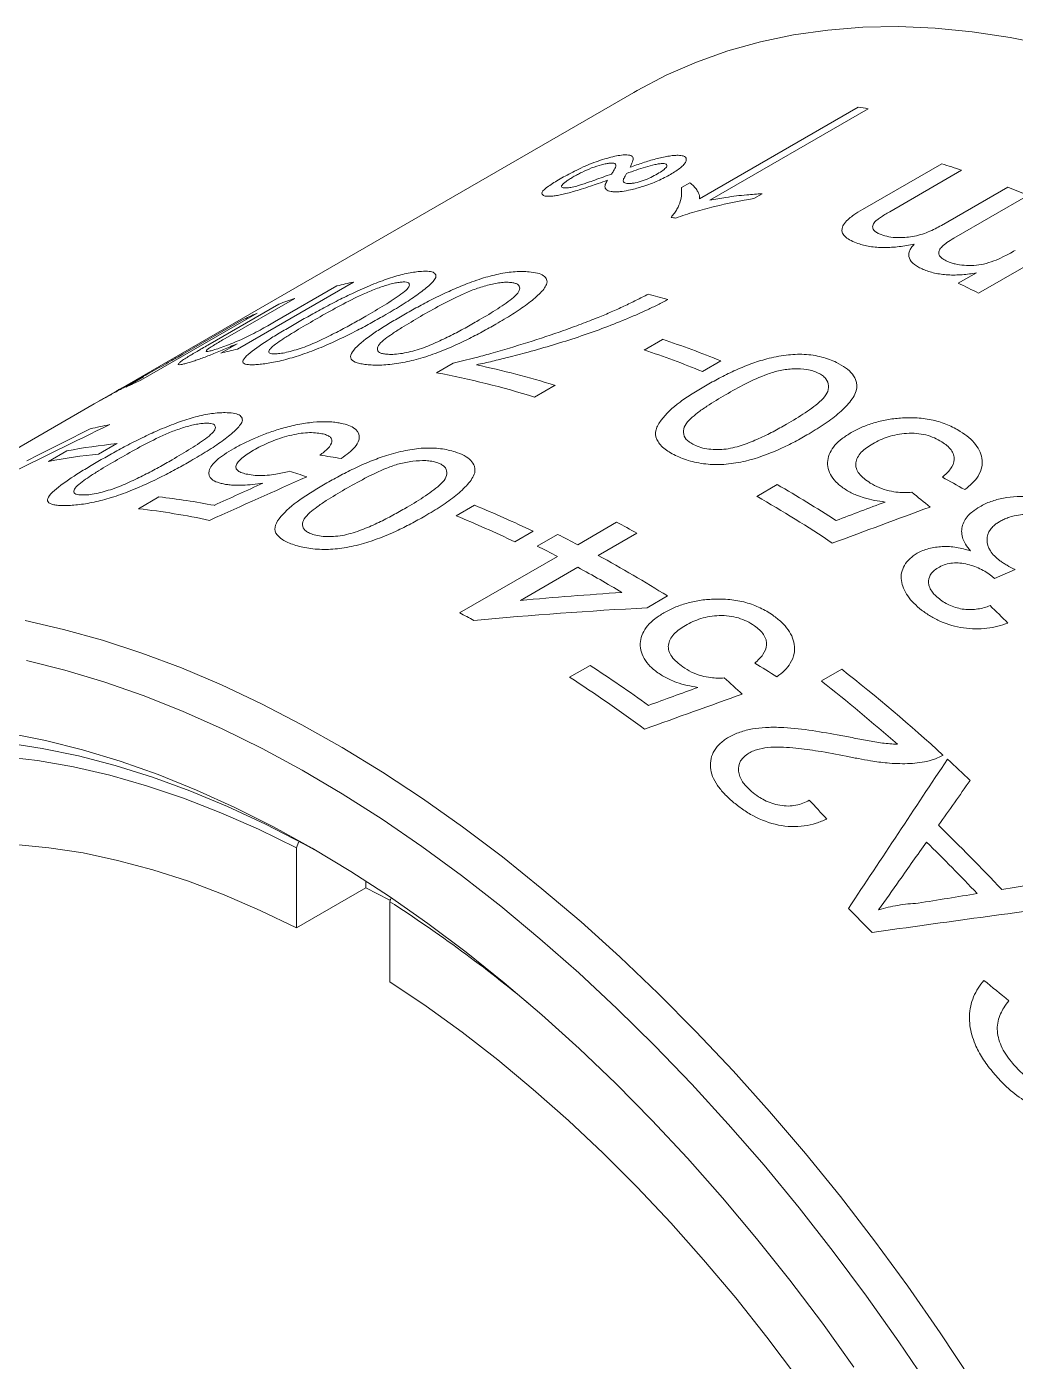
# Model space of a CAD drawing. Header units: millimetres. Extents: x 2 to 278, y 1 to 215.
# Drawn here: x 245.85 to 254.78, y 194.08 to 206.14 of the extents above; entities that cross this region are included whole.
import ezdxf

# ---------------------------------------------------------------- set-up
doc = ezdxf.new("R2010")
doc.units = ezdxf.units.MM

msp = doc.modelspace()

# ---------------------------------------------------------------- linework, layer by layer
at = {"color": 7, "linetype": 'Continuous', "lineweight": 0}
for p, q in [((251.333, 205.549), (246.673, 202.859)), ((251.929, 204.589), (253.361, 205.416)), ((253.453, 205.402), (252.021, 204.575)), ((253.4, 204.491), (254.117, 204.905)), ((254.297, 204.846), (253.648, 204.471)), ((251.766, 204.69), (251.841, 204.733)), ((252.494, 204.634), (252.42, 204.591)), ((254.115, 204.347), (254.714, 204.693)), ((254.896, 204.619), (254.226, 204.232)), ((255.501, 204.341), (254.451, 203.735)), ((254.267, 203.824), (254.431, 203.919)), ((248.802, 203.835), (247.752, 203.228)), ((248.088, 203.475), (248.651, 203.8)), ((247.484, 203.265), (248.126, 203.636)), ((248.269, 203.688), (247.642, 203.326)), ((247.929, 203.555), (246.879, 202.949)), ((247.257, 203.183), (247.792, 203.492)), ((247.601, 203.194), (247.748, 203.278)), ((251.429, 203.221), (251.595, 203.317)), ((249.552, 203.016), (249.701, 203.102)), ((252.12, 203.122), (251.955, 203.027)), ((246.742, 202.885), (246.905, 202.98)), ((246.673, 202.859), (246.457, 202.734)), ((250.622, 202.902), (250.438, 202.795)), ((246.457, 202.734), (242.257, 200.31)), ((246.044, 202.214), (246.21, 202.309)), ((246.663, 202.375), (246.497, 202.279)), ((252.447, 201.898), (252.631, 202.005)), ((246.858, 201.787), (247.042, 201.893)), ((249.728, 201.723), (249.893, 201.819)), ((250.424, 201.584), (250.258, 201.488)), ((250.829, 201.461), (251.179, 201.664)), ((250.46, 201.449), (250.645, 201.555)), ((251.363, 201.566), (251.013, 201.364)), ((249.76, 200.845), (250.644, 201.355)), ((250.828, 201.257), (250.311, 200.958)), ((254.78, 201.237), (254.595, 201.156)), ((254.595, 201.156), (254.571, 201.178)), ((251.639, 200.998), (251.455, 200.891)), ((250.754, 200.264), (250.939, 200.37)), ((253.03, 200.23), (253.215, 200.336)), ((248.305, 198.774), (248.284, 198.722)), ((248.284, 198.722), (248.284, 197.998)), ((248.913, 198.361), (248.284, 197.998)), ((248.913, 198.42), (248.913, 198.361)), ((249.129, 198.234), (249.139, 198.262)), ((249.129, 197.511), (249.129, 198.234))]:
    msp.add_line(p, q, dxfattribs=at)
at = {"color": 8, "linetype": 'Continuous', "lineweight": 0}
msp.add_line((246.506, 202.762), (246.457, 202.734), dxfattribs=at)
at = {"color": 7, "linetype": 'Continuous', "lineweight": 0, "flags": 128}
for points in [[(255.081, 205.977), (254.735, 206.047), (254.393, 206.098), (254.057, 206.131), (253.727, 206.144), (253.404, 206.138), (253.087, 206.113), (252.778, 206.069), (252.478, 206.006), (252.185, 205.924), (251.902, 205.823), (251.628, 205.705), (251.364, 205.567), (251.333, 205.549)], [(245.832, 200.776), (246.18, 200.696), (246.533, 200.598), (246.888, 200.482), (247.247, 200.347), (247.608, 200.194), (247.97, 200.023), (248.334, 199.834), (248.698, 199.628), (249.062, 199.405), (249.425, 199.166), (249.787, 198.91), (250.146, 198.639), (250.504, 198.352), (250.858, 198.051), (251.208, 197.735), (251.555, 197.405), (251.896, 197.062), (252.232, 196.706), (252.562, 196.338), (252.885, 195.959), (253.202, 195.569), (253.511, 195.168), (253.812, 194.758), (254.104, 194.338), (254.387, 193.911)], [(254.015, 193.834), (253.731, 194.256), (253.438, 194.67), (253.137, 195.074), (252.828, 195.468), (252.511, 195.852), (252.188, 196.225), (251.858, 196.586), (251.522, 196.935), (251.181, 197.27), (250.836, 197.592), (250.486, 197.9), (250.133, 198.193), (249.777, 198.471), (249.419, 198.733), (249.059, 198.979), (248.698, 199.209), (248.337, 199.422), (247.976, 199.618), (247.615, 199.796), (247.256, 199.956), (246.899, 200.098), (246.545, 200.222), (246.193, 200.327), (245.846, 200.414)], [(248.519, 198.663), (248.349, 198.758), (248.005, 198.935), (247.662, 199.094), (247.321, 199.236), (246.983, 199.36), (246.647, 199.465), (246.315, 199.552), (245.987, 199.62), (245.664, 199.669)], [(245.684, 199.757), (246.016, 199.692), (246.352, 199.608), (246.692, 199.505), (247.036, 199.384), (247.381, 199.244), (247.729, 199.086), (248.078, 198.91), (248.427, 198.717), (248.777, 198.507), (249.126, 198.28), (249.473, 198.036), (249.819, 197.777), (250.162, 197.502), (250.502, 197.212), (250.839, 196.908), (251.171, 196.59), (251.498, 196.259), (251.819, 195.915), (252.135, 195.559), (252.443, 195.191), (252.745, 194.813), (253.039, 194.424), (253.324, 194.026)], [(248.284, 198.722), (247.943, 198.889), (247.603, 199.039), (247.265, 199.17), (246.93, 199.283), (246.598, 199.377), (246.27, 199.453), (245.946, 199.51), (245.628, 199.547)], [(248.284, 197.998), (247.957, 198.156), (247.631, 198.297), (247.308, 198.419), (246.987, 198.523), (246.669, 198.608), (246.356, 198.675), (246.048, 198.722), (245.745, 198.75)], [(248.913, 198.361), (249.019, 198.306), (249.124, 198.25), (249.125, 198.249)], [(252.813, 193.931), (252.538, 194.297), (252.255, 194.653), (251.965, 194.998), (251.668, 195.331), (251.365, 195.653), (251.057, 195.961), (250.744, 196.256), (250.426, 196.538), (250.105, 196.804), (249.782, 197.055), (249.456, 197.291), (249.129, 197.511)]]:
    msp.add_lwpolyline(points, dxfattribs=at)
at = {"color": 7, "linetype": 'Continuous', "lineweight": 0}
for centre, radius, start, end in [((252.428, 198.855), 6.627, 81.1053, 81.9098), ((251.582, 196.842), 8.452, 71.2595, 72.5434), ((251.225, 195.874), 9.484, 67.2295, 68.4184), ((250.71, 197.859), 6.631, 81.2965, 81.6644), ((249.758, 199.305), 4.63, 101.9109, 103.8288), ((249.719, 194.249), 10.601, 63.4915, 64.5954), ((249.685, 199.557), 4.367, 108.9243, 110.9183), ((249.525, 196.177), 7.794, 74.2416, 75.5968), ((249.649, 199.647), 4.269, 113.76, 115.7843), ((248.737, 194.792), 8.992, 67.8983, 71.4712), ((248.708, 198.698), 4.63, 101.9109, 103.8288), ((248.571, 194.696), 8.992, 67.8983, 71.4712), ((248.316, 195.543), 7.711, 72.5973, 78.0571), ((248.599, 199.041), 4.269, 113.76, 115.7843), ((248.167, 195.567), 7.576, 72.5606, 79.4668), ((247.517, 197.992), 4.647, 101.4017, 103.6346), ((247.138, 197.507), 4.891, 95.5716, 100.9339), ((246.972, 197.412), 4.891, 95.5716, 100.9339), ((246.375, 191.177), 12.505, 57.1314, 59.9819), ((246.284, 195.276), 6.661, 79.1217, 83.4601), ((246.113, 190.941), 12.657, 56.3397, 59.969), ((246.086, 195.075), 6.756, 77.921, 83.4367), ((245.958, 192.494), 9.969, 64.4461, 67.7814), ((246.124, 192.59), 9.969, 64.4461, 67.7814), ((245.971, 191.658), 11.28, 61.4459, 62.5051), ((245.786, 191.773), 10.922, 62.505, 63.5872), ((245.602, 191.667), 10.922, 62.505, 63.5872), ((245.233, 190.755), 12.081, 57.9781, 61.4183), ((245.16, 190.845), 11.855, 59.2171, 61.4361), ((244.578, 190.887), 11.226, 61.7627, 62.5065), ((243.247, 188.7), 13.787, 53.5813, 57.0094), ((243.517, 188.933), 13.634, 54.3298, 57.0208), ((243.211, 187.621), 16.178, 47.5583, 51.8055), ((243.174, 187.694), 15.946, 48.615, 51.8233), ((242.407, 186.726), 17.381, 46.4828, 47.4094), ((241.243, 185.728), 18.417, 43.237, 45.7768), ((241.076, 185.632), 18.418, 43.4901, 45.5238), ((242.255, 187.535), 12.717, 50.1889, 57.2819), ((240.245, 185.153), 18.42, 44.0332, 44.9807)]:
    msp.add_arc(centre, radius, start, end, dxfattribs=at)
for points, knots in [([(250.668, 204.768), (250.689, 204.779), (250.73, 204.803), (250.799, 204.839), (250.874, 204.875), (250.98, 204.92), (251.086, 204.954), (251.181, 204.977), (251.218, 204.982), (251.237, 204.984)], [0, 0, 0, 0, 0.125363, 0.250676, 0.379869, 0.500793, 0.749651, 0.87483, 1, 1, 1, 1]), ([(251.237, 204.984), (251.249, 204.984), (251.273, 204.986), (251.299, 204.982), (251.318, 204.975), (251.323, 204.967), (251.326, 204.963)], [0, 0, 0, 0, 0.250072, 0.499962, 0.749885, 1, 1, 1, 1]), ([(251.3, 204.873), (251.339, 204.887), (251.416, 204.914), (251.533, 204.95), (251.627, 204.971), (251.693, 204.98), (251.721, 204.981), (251.735, 204.981)], [0, 0, 0, 0, 0.250225, 0.500277, 0.749874, 0.874903, 1, 1, 1, 1]), ([(251.326, 204.963), (251.327, 204.957), (251.329, 204.944), (251.323, 204.923), (251.312, 204.899), (251.304, 204.882), (251.3, 204.873)], [0, 0, 0, 0, 0.234139, 0.499888, 0.714241, 1, 1, 1, 1]), ([(251.735, 204.981), (251.744, 204.981), (251.761, 204.98), (251.784, 204.975), (251.811, 204.961), (251.811, 204.932), (251.788, 204.897), (251.757, 204.869), (251.717, 204.839), (251.683, 204.819), (251.667, 204.809)], [0, 0, 0, 0, 0.071569, 0.143135, 0.250332, 0.499274, 0.62439, 0.749524, 0.874747, 1, 1, 1, 1]), ([(251.118, 204.91), (251.107, 204.909), (251.085, 204.906), (251.031, 204.894), (250.953, 204.868), (250.876, 204.834), (250.824, 204.806), (250.799, 204.793), (250.787, 204.786)], [0, 0, 0, 0, 0.125433, 0.250631, 0.499675, 0.749068, 0.874477, 1, 1, 1, 1]), ([(251.17, 204.9), (251.168, 204.902), (251.165, 204.906), (251.154, 204.91), (251.139, 204.911), (251.125, 204.911), (251.118, 204.91)], [0, 0, 0, 0, 0.250106, 0.500014, 0.749902, 1, 1, 1, 1]), ([(251.132, 204.812), (251.139, 204.821), (251.151, 204.838), (251.165, 204.862), (251.173, 204.883), (251.171, 204.894), (251.17, 204.9)], [0, 0, 0, 0, 0.278655, 0.500189, 0.765517, 1, 1, 1, 1]), ([(251.597, 204.907), (251.586, 204.906), (251.565, 204.905), (251.512, 204.895), (251.441, 204.876), (251.355, 204.848), (251.298, 204.827), (251.269, 204.817)], [0, 0, 0, 0, 0.1248393, 0.2498284, 0.499489, 0.7496925, 1, 1, 1, 1]), ([(251.548, 204.813), (251.566, 204.824), (251.601, 204.845), (251.633, 204.876), (251.636, 204.896), (251.62, 204.905), (251.604, 204.906), (251.597, 204.907)], [0, 0, 0, 0, 0.250562, 0.500262, 0.749544, 0.874655, 1, 1, 1, 1]), ([(250.593, 204.612), (250.584, 204.611), (250.568, 204.61), (250.54, 204.611), (250.517, 204.616), (250.503, 204.629), (250.501, 204.652), (250.545, 204.69), (250.611, 204.734), (250.649, 204.756), (250.668, 204.768)], [0, 0, 0, 0, 0.0671926, 0.1253057, 0.2504929, 0.375745, 0.5009031, 0.7493557, 0.874635, 1, 1, 1, 1]), ([(250.787, 204.786), (250.776, 204.779), (250.752, 204.765), (250.712, 204.739), (250.678, 204.709), (250.681, 204.691), (250.705, 204.686), (250.725, 204.687), (250.734, 204.687)], [0, 0, 0, 0, 0.125553, 0.250995, 0.500301, 0.749272, 0.874545, 1, 1, 1, 1]), ([(251.095, 204.755), (251.067, 204.745), (251.016, 204.727), (250.938, 204.701), (250.863, 204.676), (250.813, 204.66), (250.79, 204.654)], [0, 0, 0, 0, 0.27094, 0.500127, 0.771743, 1, 1, 1, 1]), ([(250.832, 204.707), (250.846, 204.711), (250.874, 204.72), (250.924, 204.737), (251.01, 204.767), (251.082, 204.794), (251.132, 204.812)], [0, 0, 0, 0, 0.142789, 0.285661, 0.499955, 1, 1, 1, 1]), ([(251.164, 204.651), (251.152, 204.652), (251.127, 204.653), (251.093, 204.663), (251.072, 204.683), (251.073, 204.716), (251.088, 204.742), (251.095, 204.755)], [0, 0, 0, 0, 0.125101, 0.250159, 0.49972, 0.749746, 1, 1, 1, 1]), ([(251.667, 204.809), (251.649, 204.799), (251.613, 204.779), (251.552, 204.75), (251.486, 204.723), (251.403, 204.695), (251.313, 204.669), (251.239, 204.656), (251.193, 204.651), (251.174, 204.651), (251.164, 204.651)], [0, 0, 0, 0, 0.125177, 0.250316, 0.373584, 0.500458, 0.700049, 0.84981, 0.924908, 1, 1, 1, 1]), ([(251.269, 204.817), (251.264, 204.809), (251.252, 204.789), (251.24, 204.765), (251.238, 204.746), (251.245, 204.736), (251.259, 204.728), (251.276, 204.726), (251.285, 204.726)], [0, 0, 0, 0, 0.200172, 0.50029, 0.625344, 0.75033, 0.875262, 1, 1, 1, 1]), ([(251.285, 204.726), (251.294, 204.726), (251.311, 204.726), (251.356, 204.734), (251.42, 204.752), (251.491, 204.781), (251.529, 204.803), (251.548, 204.813)], [0, 0, 0, 0, 0.1254099, 0.2505747, 0.4996165, 0.7494318, 1, 1, 1, 1]), ([(251.841, 204.733), (251.853, 204.723), (251.877, 204.703), (251.902, 204.671), (251.919, 204.642), (251.928, 204.615), (251.928, 204.598), (251.929, 204.589)], [0, 0, 0, 0, 0.25002, 0.500017, 0.700007, 0.850014, 1, 1, 1, 1]), ([(250.79, 204.654), (250.772, 204.648), (250.734, 204.638), (250.682, 204.625), (250.633, 204.616), (250.606, 204.613), (250.593, 204.612)], [0, 0, 0, 0, 0.250106, 0.500028, 0.749937, 1, 1, 1, 1]), ([(250.734, 204.687), (250.748, 204.689), (250.776, 204.692), (250.813, 204.702), (250.832, 204.707)], [0, 0, 0, 0, 0.499925, 1, 1, 1, 1]), ([(251.671, 204.42), (251.682, 204.433), (251.702, 204.458), (251.733, 204.507), (251.768, 204.589), (251.767, 204.649), (251.766, 204.69)], [0, 0, 0, 0, 0.125049, 0.250083, 0.500058, 1, 1, 1, 1]), ([(252.021, 204.575), (252.069, 204.584), (252.15, 204.598), (252.262, 204.615), (252.371, 204.625), (252.448, 204.631), (252.494, 204.634)], [0, 0, 0, 0, 0.302421, 0.499987, 0.701474, 1, 1, 1, 1]), ([(252.42, 204.591), (252.301, 204.569), (252.122, 204.535), (251.915, 204.479), (251.798, 204.444), (251.742, 204.424), (251.713, 204.414)], [0, 0, 0, 0, 0.499964, 0.749942, 0.874968, 1, 1, 1, 1]), ([(253.36, 204.184), (253.339, 204.192), (253.296, 204.209), (253.231, 204.25), (253.197, 204.319), (253.257, 204.393), (253.33, 204.449), (253.373, 204.475), (253.4, 204.491)], [0, 0, 0, 0, 0.1256, 0.251073, 0.499595, 0.748789, 0.84928, 1, 1, 1, 1]), ([(253.648, 204.471), (253.618, 204.454), (253.577, 204.43), (253.527, 204.393), (253.496, 204.362), (253.49, 204.327), (253.505, 204.3), (253.534, 204.278), (253.558, 204.269), (253.57, 204.264)], [0, 0, 0, 0, 0.250525, 0.350732, 0.500362, 0.642857, 0.785474, 0.892719, 1, 1, 1, 1]), ([(253.57, 204.264), (253.592, 204.257), (253.636, 204.243), (253.732, 204.234), (253.861, 204.242), (253.975, 204.278), (254.058, 204.316), (254.096, 204.337), (254.115, 204.347)], [0, 0, 0, 0, 0.143147, 0.286127, 0.499792, 0.749083, 0.874511, 1, 1, 1, 1]), ([(253.869, 204.178), (253.846, 204.173), (253.801, 204.165), (253.71, 204.152), (253.595, 204.144), (253.486, 204.152), (253.41, 204.168), (253.377, 204.178), (253.36, 204.184)], [0, 0, 0, 0, 0.125211, 0.250371, 0.50018, 0.74971, 0.874809, 1, 1, 1, 1]), ([(253.951, 203.95), (253.936, 203.956), (253.906, 203.97), (253.857, 204.002), (253.816, 204.049), (253.818, 204.103), (253.841, 204.146), (253.859, 204.167), (253.869, 204.178)], [0, 0, 0, 0, 0.125354, 0.250617, 0.500045, 0.749439, 0.874663, 1, 1, 1, 1]), ([(254.226, 204.232), (254.205, 204.219), (254.166, 204.195), (254.122, 204.159), (254.094, 204.126), (254.087, 204.094), (254.1, 204.067), (254.128, 204.042), (254.155, 204.029), (254.169, 204.022)], [0, 0, 0, 0, 0.196104, 0.361406, 0.500563, 0.625013, 0.749983, 0.864193, 1, 1, 1, 1]), ([(254.169, 204.022), (254.18, 204.018), (254.201, 204.009), (254.251, 203.995), (254.319, 203.985), (254.408, 203.984), (254.501, 203.997), (254.589, 204.025), (254.662, 204.058), (254.726, 204.09), (254.763, 204.111), (254.782, 204.122)], [0, 0, 0, 0, 0.0625944, 0.1251444, 0.2500254, 0.3753154, 0.4995393, 0.642335, 0.7853546, 0.8834125, 1, 1, 1, 1]), ([(248.278, 203.461), (248.319, 203.484), (248.401, 203.531), (248.535, 203.604), (248.674, 203.677), (248.825, 203.75), (248.98, 203.818), (249.141, 203.878), (249.26, 203.909), (249.344, 203.925), (249.38, 203.929), (249.398, 203.931)], [0, 0, 0, 0, 0.1252083, 0.2504021, 0.3837859, 0.5006497, 0.6315048, 0.7502014, 0.874852, 0.9374191, 1, 1, 1, 1]), ([(249.24, 203.531), (249.282, 203.554), (249.364, 203.601), (249.498, 203.673), (249.639, 203.741), (249.792, 203.808), (249.951, 203.867), (250.117, 203.912), (250.241, 203.929), (250.329, 203.932), (250.368, 203.929), (250.387, 203.928)], [0, 0, 0, 0, 0.125208, 0.250402, 0.383786, 0.50065, 0.631505, 0.750201, 0.874852, 0.937419, 1, 1, 1, 1]), ([(249.398, 203.931), (249.423, 203.932), (249.472, 203.935), (249.524, 203.926), (249.544, 203.907), (249.547, 203.887), (249.543, 203.874), (249.54, 203.868)], [0, 0, 0, 0, 0.250112, 0.50002, 0.749755, 0.874853, 1, 1, 1, 1]), ([(250.387, 203.928), (250.413, 203.925), (250.466, 203.918), (250.523, 203.895), (250.546, 203.865), (250.552, 203.838), (250.548, 203.822), (250.546, 203.814)], [0, 0, 0, 0, 0.250112, 0.50002, 0.749755, 0.874853, 1, 1, 1, 1]), ([(254.431, 203.919), (254.41, 203.915), (254.368, 203.908), (254.281, 203.899), (254.172, 203.897), (254.07, 203.911), (253.998, 203.931), (253.966, 203.943), (253.951, 203.95)], [0, 0, 0, 0, 0.125204, 0.250351, 0.500162, 0.749689, 0.874802, 1, 1, 1, 1]), ([(249.232, 203.835), (249.219, 203.834), (249.192, 203.83), (249.126, 203.816), (249.032, 203.786), (248.915, 203.74), (248.772, 203.671), (248.61, 203.585), (248.492, 203.518), (248.433, 203.484)], [0, 0, 0, 0, 0.062573, 0.125085, 0.249595, 0.374352, 0.499345, 0.749539, 1, 1, 1, 1]), ([(248.912, 203.526), (248.969, 203.56), (249.084, 203.627), (249.212, 203.71), (249.291, 203.773), (249.311, 203.81), (249.3, 203.831), (249.268, 203.837), (249.244, 203.836), (249.232, 203.835)], [0, 0, 0, 0, 0.250447, 0.500627, 0.625617, 0.750362, 0.874914, 0.937433, 1, 1, 1, 1]), ([(249.54, 203.868), (249.532, 203.856), (249.515, 203.833), (249.456, 203.779), (249.362, 203.708), (249.227, 203.62), (249.126, 203.561), (249.075, 203.531)], [0, 0, 0, 0, 0.124998, 0.250018, 0.499843, 0.749877, 1, 1, 1, 1]), ([(250.221, 203.832), (250.207, 203.833), (250.179, 203.835), (250.11, 203.828), (250.012, 203.808), (249.892, 203.771), (249.746, 203.709), (249.584, 203.626), (249.466, 203.559), (249.406, 203.525)], [0, 0, 0, 0, 0.062573, 0.125085, 0.249595, 0.374352, 0.499345, 0.749539, 1, 1, 1, 1]), ([(249.915, 203.48), (249.973, 203.514), (250.088, 203.581), (250.215, 203.667), (250.292, 203.736), (250.309, 203.782), (250.294, 203.812), (250.259, 203.827), (250.234, 203.831), (250.221, 203.832)], [0, 0, 0, 0, 0.250447, 0.500627, 0.625617, 0.750362, 0.874914, 0.937433, 1, 1, 1, 1]), ([(250.546, 203.814), (250.538, 203.8), (250.523, 203.772), (250.466, 203.712), (250.374, 203.635), (250.239, 203.544), (250.139, 203.485), (250.088, 203.455)], [0, 0, 0, 0, 0.124998, 0.250018, 0.499843, 0.749877, 1, 1, 1, 1]), ([(251.642, 203.678), (251.612, 203.662), (251.552, 203.63), (251.459, 203.585), (251.361, 203.541), (251.225, 203.484), (251.049, 203.414), (250.759, 203.312), (250.471, 203.226), (250.21, 203.157), (250.054, 203.119), (249.96, 203.098), (249.912, 203.088)], [0, 0, 0, 0, 0.062915, 0.125018, 0.183532, 0.250063, 0.376287, 0.5001, 0.749951, 0.849973, 0.923394, 1, 1, 1, 1]), ([(251.012, 203.516), (251.052, 203.532), (251.132, 203.565), (251.246, 203.617), (251.357, 203.671), (251.428, 203.707), (251.464, 203.726)], [0, 0, 0, 0, 0.250005, 0.49999, 0.749985, 1, 1, 1, 1]), ([(249.075, 203.531), (249.034, 203.508), (248.952, 203.461), (248.777, 203.367), (248.581, 203.273), (248.367, 203.189), (248.202, 203.137), (248.082, 203.11), (247.997, 203.096), (247.961, 203.093), (247.943, 203.091)], [0, 0, 0, 0, 0.125292, 0.250564, 0.500335, 0.631704, 0.750068, 0.874772, 0.937378, 1, 1, 1, 1]), ([(248.375, 203.255), (248.401, 203.266), (248.453, 203.287), (248.55, 203.332), (248.664, 203.389), (248.791, 203.458), (248.872, 203.504), (248.912, 203.526)], [0, 0, 0, 0, 0.124919, 0.249924, 0.499826, 0.749887, 1, 1, 1, 1]), ([(248.932, 203.088), (248.913, 203.09), (248.877, 203.094), (248.819, 203.108), (248.771, 203.136), (248.772, 203.188), (248.849, 203.274), (248.97, 203.367), (249.12, 203.46), (249.2, 203.507), (249.24, 203.531)], [0, 0, 0, 0, 0.06263, 0.125228, 0.250026, 0.374622, 0.499613, 0.749444, 0.87471, 1, 1, 1, 1]), ([(249.406, 203.525), (249.349, 203.491), (249.26, 203.439), (249.155, 203.371), (249.084, 203.321), (249.029, 203.273), (249.01, 203.229), (249.025, 203.201), (249.061, 203.188), (249.086, 203.185), (249.099, 203.183)], [0, 0, 0, 0, 0.250409, 0.386857, 0.500793, 0.625736, 0.750463, 0.874922, 0.937446, 1, 1, 1, 1]), ([(249.701, 203.102), (249.734, 203.11), (249.799, 203.125), (249.913, 203.154), (250.106, 203.207), (250.377, 203.288), (250.648, 203.378), (250.859, 203.455), (250.961, 203.496), (251.012, 203.516)], [0, 0, 0, 0, 0.071441, 0.14288, 0.250035, 0.500008, 0.749963, 0.874975, 1, 1, 1, 1]), ([(247.533, 203.22), (247.55, 203.226), (247.585, 203.236), (247.653, 203.261), (247.728, 203.291), (247.806, 203.325), (247.884, 203.363), (247.956, 203.401), (248.026, 203.439), (248.068, 203.463), (248.088, 203.475)], [0, 0, 0, 0, 0.125016, 0.250007, 0.374959, 0.499625, 0.614784, 0.749636, 0.8748, 1, 1, 1, 1]), ([(247.943, 203.091), (247.926, 203.089), (247.892, 203.087), (247.838, 203.089), (247.795, 203.101), (247.802, 203.139), (247.884, 203.213), (248.006, 203.299), (248.157, 203.39), (248.238, 203.437), (248.278, 203.461)], [0, 0, 0, 0, 0.06263, 0.125228, 0.250026, 0.374622, 0.499613, 0.749444, 0.87471, 1, 1, 1, 1]), ([(248.433, 203.484), (248.375, 203.45), (248.286, 203.398), (248.181, 203.333), (248.109, 203.285), (248.052, 203.241), (248.03, 203.207), (248.041, 203.189), (248.074, 203.184), (248.098, 203.186), (248.11, 203.187)], [0, 0, 0, 0, 0.250409, 0.386857, 0.500793, 0.625736, 0.750463, 0.874922, 0.937446, 1, 1, 1, 1]), ([(250.088, 203.455), (250.047, 203.432), (249.965, 203.385), (249.789, 203.294), (249.592, 203.205), (249.373, 203.134), (249.204, 203.097), (249.078, 203.085), (248.989, 203.084), (248.951, 203.086), (248.932, 203.088)], [0, 0, 0, 0, 0.125292, 0.250564, 0.500335, 0.631704, 0.750068, 0.874772, 0.937378, 1, 1, 1, 1]), ([(249.375, 203.222), (249.401, 203.231), (249.454, 203.248), (249.552, 203.29), (249.667, 203.344), (249.795, 203.411), (249.875, 203.457), (249.915, 203.48)], [0, 0, 0, 0, 0.124919, 0.249924, 0.499826, 0.749887, 1, 1, 1, 1]), ([(247.748, 203.278), (247.728, 203.269), (247.687, 203.251), (247.607, 203.216), (247.509, 203.176), (247.424, 203.144), (247.365, 203.124), (247.339, 203.116), (247.326, 203.112)], [0, 0, 0, 0, 0.12518, 0.250285, 0.499954, 0.749693, 0.874817, 1, 1, 1, 1]), ([(247.642, 203.326), (247.609, 203.307), (247.56, 203.278), (247.504, 203.244), (247.465, 203.216), (247.465, 203.205), (247.495, 203.209), (247.52, 203.217), (247.533, 203.22)], [0, 0, 0, 0, 0.25089, 0.376329, 0.501399, 0.749341, 0.874592, 1, 1, 1, 1]), ([(246.709, 202.878), (246.717, 202.883), (246.733, 202.891), (246.771, 202.912), (246.827, 202.942), (246.902, 202.983), (246.985, 203.028), (247.067, 203.074), (247.138, 203.115), (247.201, 203.151), (247.237, 203.172), (247.257, 203.183)], [0, 0, 0, 0, 0.062594, 0.125144, 0.250025, 0.375315, 0.499539, 0.642335, 0.785355, 0.883412, 1, 1, 1, 1]), ([(247.326, 203.112), (247.311, 203.108), (247.282, 203.099), (247.239, 203.088), (247.214, 203.087), (247.217, 203.098), (247.238, 203.116), (247.273, 203.14), (247.304, 203.159), (247.319, 203.169)], [0, 0, 0, 0, 0.125187, 0.250377, 0.499862, 0.624297, 0.749704, 0.874831, 1, 1, 1, 1]), ([(247.319, 203.169), (247.33, 203.175), (247.355, 203.191), (247.395, 203.213), (247.438, 203.239), (247.467, 203.255), (247.484, 203.265)], [0, 0, 0, 0, 0.222381, 0.499953, 0.705001, 1, 1, 1, 1]), ([(248.11, 203.187), (248.127, 203.189), (248.162, 203.192), (248.228, 203.208), (248.301, 203.229), (248.35, 203.246), (248.375, 203.255)], [0, 0, 0, 0, 0.250015, 0.499835, 0.749775, 1, 1, 1, 1]), ([(249.099, 203.183), (249.117, 203.182), (249.154, 203.18), (249.223, 203.187), (249.298, 203.201), (249.349, 203.215), (249.375, 203.222)], [0, 0, 0, 0, 0.250015, 0.499835, 0.749775, 1, 1, 1, 1]), ([(251.981, 202.897), (252.023, 202.921), (252.105, 202.967), (252.24, 203.034), (252.383, 203.094), (252.54, 203.145), (252.704, 203.178), (252.878, 203.187), (253.01, 203.166), (253.104, 203.137), (253.145, 203.118), (253.166, 203.109)], [0, 0, 0, 0, 0.125208, 0.250402, 0.383786, 0.50065, 0.631505, 0.750201, 0.874852, 0.937419, 1, 1, 1, 1]), ([(253, 203.013), (252.985, 203.02), (252.955, 203.033), (252.881, 203.05), (252.779, 203.054), (252.654, 203.04), (252.505, 202.992), (252.341, 202.917), (252.223, 202.85), (252.164, 202.817)], [0, 0, 0, 0, 0.062573, 0.125085, 0.249595, 0.374352, 0.499345, 0.749539, 1, 1, 1, 1]), ([(253.166, 203.109), (253.195, 203.093), (253.252, 203.063), (253.315, 203.004), (253.343, 202.949), (253.352, 202.902), (253.349, 202.879), (253.348, 202.867)], [0, 0, 0, 0, 0.2501118, 0.5000204, 0.7497555, 0.8748531, 1, 1, 1, 1]), ([(246.905, 202.98), (246.886, 202.97), (246.848, 202.949), (246.772, 202.907), (246.679, 202.857), (246.596, 202.812), (246.54, 202.781), (246.517, 202.768), (246.506, 202.762)], [0, 0, 0, 0, 0.125204, 0.250351, 0.500162, 0.749689, 0.874802, 1, 1, 1, 1]), ([(252.714, 202.55), (252.772, 202.584), (252.887, 202.653), (253.013, 202.746), (253.087, 202.83), (253.1, 202.898), (253.081, 202.953), (253.042, 202.991), (253.014, 203.006), (253, 203.013)], [0, 0, 0, 0, 0.250447, 0.500627, 0.625617, 0.750362, 0.874914, 0.937433, 1, 1, 1, 1]), ([(251.711, 202.269), (251.691, 202.279), (251.652, 202.299), (251.588, 202.346), (251.532, 202.412), (251.525, 202.501), (251.596, 202.618), (251.712, 202.727), (251.861, 202.826), (251.941, 202.874), (251.981, 202.897)], [0, 0, 0, 0, 0.06263, 0.125228, 0.250026, 0.374622, 0.499613, 0.749444, 0.87471, 1, 1, 1, 1]), ([(252.164, 202.817), (252.106, 202.783), (252.017, 202.73), (251.914, 202.657), (251.844, 202.6), (251.791, 202.54), (251.776, 202.475), (251.797, 202.422), (251.837, 202.386), (251.865, 202.371), (251.879, 202.363)], [0, 0, 0, 0, 0.250409, 0.386857, 0.500793, 0.625736, 0.750463, 0.874922, 0.937446, 1, 1, 1, 1]), ([(253.348, 202.867), (253.341, 202.847), (253.328, 202.807), (253.274, 202.731), (253.183, 202.642), (253.05, 202.543), (252.949, 202.483), (252.899, 202.453)], [0, 0, 0, 0, 0.124998, 0.250018, 0.499843, 0.749877, 1, 1, 1, 1]), ([(246.506, 202.222), (246.547, 202.245), (246.629, 202.292), (246.763, 202.364), (246.903, 202.435), (247.055, 202.505), (247.212, 202.568), (247.376, 202.621), (247.498, 202.645), (247.584, 202.654), (247.621, 202.655), (247.64, 202.655)], [0, 0, 0, 0, 0.1252083, 0.2504021, 0.3837859, 0.5006497, 0.6315048, 0.7502014, 0.874852, 0.9374191, 1, 1, 1, 1]), ([(247.474, 202.56), (247.46, 202.559), (247.433, 202.558), (247.365, 202.548), (247.269, 202.523), (247.151, 202.482), (247.006, 202.416), (246.844, 202.332), (246.726, 202.264), (246.667, 202.23)], [0, 0, 0, 0, 0.062573, 0.125085, 0.249595, 0.374352, 0.499345, 0.749539, 1, 1, 1, 1]), ([(247.161, 202.229), (247.219, 202.263), (247.334, 202.33), (247.462, 202.415), (247.539, 202.481), (247.558, 202.522), (247.545, 202.548), (247.511, 202.558), (247.486, 202.559), (247.474, 202.56)], [0, 0, 0, 0, 0.250447, 0.500627, 0.625617, 0.750362, 0.874914, 0.937433, 1, 1, 1, 1]), ([(247.791, 202.567), (247.783, 202.554), (247.767, 202.528), (247.709, 202.471), (247.616, 202.397), (247.481, 202.308), (247.38, 202.249), (247.33, 202.219)], [0, 0, 0, 0, 0.124998, 0.250018, 0.499843, 0.749877, 1, 1, 1, 1]), ([(247.64, 202.655), (247.665, 202.654), (247.717, 202.652), (247.771, 202.636), (247.793, 202.612), (247.798, 202.588), (247.793, 202.574), (247.791, 202.567)], [0, 0, 0, 0, 0.250112, 0.50002, 0.749755, 0.874853, 1, 1, 1, 1]), ([(248.154, 202.512), (248.178, 202.518), (248.226, 202.532), (248.321, 202.553), (248.439, 202.571), (248.544, 202.575), (248.62, 202.57), (248.654, 202.565), (248.67, 202.562)], [0, 0, 0, 0, 0.125155, 0.250247, 0.499993, 0.74973, 0.87484, 1, 1, 1, 1]), ([(248.67, 202.562), (248.696, 202.557), (248.746, 202.547), (248.824, 202.512), (248.858, 202.462), (248.85, 202.399), (248.819, 202.347), (248.762, 202.292), (248.714, 202.258), (248.69, 202.241)], [0, 0, 0, 0, 0.1252455, 0.2504288, 0.4993302, 0.5994915, 0.7495663, 0.8747746, 1, 1, 1, 1]), ([(252.168, 202.325), (252.195, 202.33), (252.249, 202.34), (252.349, 202.372), (252.465, 202.419), (252.594, 202.482), (252.674, 202.528), (252.714, 202.55)], [0, 0, 0, 0, 0.124919, 0.249924, 0.499826, 0.749887, 1, 1, 1, 1]), ([(253.299, 202.475), (253.33, 202.491), (253.393, 202.525), (253.502, 202.564), (253.6, 202.588), (253.683, 202.601), (253.725, 202.604), (253.746, 202.606)], [0, 0, 0, 0, 0.250025, 0.499966, 0.749841, 0.874908, 1, 1, 1, 1]), ([(253.746, 202.606), (253.77, 202.607), (253.82, 202.61), (253.919, 202.608), (254.041, 202.591), (254.151, 202.555), (254.231, 202.518), (254.267, 202.497), (254.285, 202.486)], [0, 0, 0, 0, 0.125155, 0.250247, 0.499993, 0.74973, 0.87484, 1, 1, 1, 1]), ([(247.716, 202.329), (247.747, 202.346), (247.809, 202.38), (247.917, 202.429), (248.013, 202.467), (248.093, 202.494), (248.134, 202.506), (248.154, 202.512)], [0, 0, 0, 0, 0.250025, 0.499966, 0.749841, 0.874908, 1, 1, 1, 1]), ([(248.504, 202.467), (248.483, 202.47), (248.442, 202.475), (248.368, 202.474), (248.285, 202.463), (248.17, 202.436), (248.058, 202.396), (247.962, 202.351), (247.919, 202.327), (247.898, 202.315)], [0, 0, 0, 0, 0.125182, 0.250298, 0.372487, 0.500409, 0.749484, 0.87473, 1, 1, 1, 1]), ([(248.495, 202.27), (248.509, 202.28), (248.537, 202.301), (248.583, 202.342), (248.609, 202.384), (248.605, 202.42), (248.584, 202.441), (248.55, 202.457), (248.519, 202.464), (248.504, 202.467)], [0, 0, 0, 0, 0.125278, 0.250496, 0.499573, 0.624099, 0.749655, 0.874786, 1, 1, 1, 1]), ([(252.899, 202.453), (252.858, 202.429), (252.775, 202.383), (252.598, 202.298), (252.399, 202.224), (252.175, 202.185), (252, 202.184), (251.868, 202.209), (251.773, 202.24), (251.732, 202.259), (251.711, 202.269)], [0, 0, 0, 0, 0.125292, 0.250564, 0.500335, 0.631704, 0.750068, 0.874772, 0.937378, 1, 1, 1, 1]), ([(253.256, 201.955), (253.241, 201.965), (253.213, 201.983), (253.164, 202.024), (253.097, 202.101), (253.07, 202.224), (253.127, 202.341), (253.215, 202.422), (253.271, 202.457), (253.299, 202.475)], [0, 0, 0, 0, 0.062744, 0.125463, 0.250717, 0.49989, 0.749233, 0.874588, 1, 1, 1, 1]), ([(254.118, 202.391), (254.096, 202.403), (254.053, 202.428), (253.975, 202.455), (253.889, 202.469), (253.77, 202.47), (253.656, 202.447), (253.559, 202.409), (253.516, 202.386), (253.494, 202.374)], [0, 0, 0, 0, 0.125182, 0.250298, 0.372487, 0.500409, 0.749484, 0.87473, 1, 1, 1, 1]), ([(254.285, 202.486), (254.312, 202.468), (254.365, 202.431), (254.448, 202.347), (254.487, 202.253), (254.481, 202.155), (254.453, 202.083), (254.397, 202.015), (254.349, 201.978), (254.325, 201.959)], [0, 0, 0, 0, 0.125245, 0.250429, 0.49933, 0.599491, 0.749566, 0.874775, 1, 1, 1, 1]), ([(247.644, 202.007), (247.631, 202.01), (247.604, 202.015), (247.558, 202.028), (247.498, 202.06), (247.479, 202.127), (247.541, 202.209), (247.631, 202.278), (247.687, 202.312), (247.716, 202.329)], [0, 0, 0, 0, 0.062744, 0.125463, 0.250717, 0.49989, 0.749233, 0.874588, 1, 1, 1, 1]), ([(247.898, 202.315), (247.878, 202.303), (247.839, 202.28), (247.775, 202.233), (247.735, 202.185), (247.738, 202.146), (247.762, 202.123), (247.803, 202.106), (247.84, 202.098), (247.858, 202.095)], [0, 0, 0, 0, 0.125322, 0.250611, 0.499465, 0.624425, 0.74947, 0.874682, 1, 1, 1, 1]), ([(248.545, 202.012), (248.587, 202.035), (248.669, 202.081), (248.804, 202.15), (248.946, 202.214), (249.102, 202.271), (249.264, 202.315), (249.436, 202.339), (249.566, 202.334), (249.658, 202.318), (249.699, 202.306), (249.72, 202.3)], [0, 0, 0, 0, 0.1252083, 0.2504021, 0.3837859, 0.5006497, 0.6315048, 0.7502014, 0.874852, 0.9374191, 1, 1, 1, 1]), ([(251.879, 202.363), (251.898, 202.355), (251.938, 202.338), (252.011, 202.324), (252.089, 202.319), (252.142, 202.323), (252.168, 202.325)], [0, 0, 0, 0, 0.250015, 0.499835, 0.749775, 1, 1, 1, 1]), ([(253.494, 202.374), (253.475, 202.362), (253.436, 202.338), (253.373, 202.284), (253.335, 202.219), (253.342, 202.151), (253.369, 202.103), (253.414, 202.058), (253.453, 202.032), (253.472, 202.019)], [0, 0, 0, 0, 0.125322, 0.250611, 0.499465, 0.624425, 0.74947, 0.874682, 1, 1, 1, 1]), ([(254.123, 202.072), (254.137, 202.084), (254.164, 202.107), (254.209, 202.158), (254.234, 202.216), (254.227, 202.275), (254.204, 202.318), (254.167, 202.358), (254.134, 202.38), (254.118, 202.391)], [0, 0, 0, 0, 0.125278, 0.250496, 0.499573, 0.624099, 0.749655, 0.874786, 1, 1, 1, 1]), ([(246.184, 201.815), (246.167, 201.816), (246.132, 201.816), (246.076, 201.824), (246.03, 201.844), (246.034, 201.889), (246.113, 201.97), (246.235, 202.058), (246.385, 202.151), (246.466, 202.198), (246.506, 202.222)], [0, 0, 0, 0, 0.06263, 0.125228, 0.250026, 0.374622, 0.499613, 0.749444, 0.87471, 1, 1, 1, 1]), ([(247.33, 202.219), (247.289, 202.196), (247.207, 202.149), (247.031, 202.056), (246.834, 201.965), (246.618, 201.887), (246.451, 201.843), (246.328, 201.823), (246.241, 201.816), (246.203, 201.815), (246.184, 201.815)], [0, 0, 0, 0, 0.125292, 0.250564, 0.500335, 0.631704, 0.750068, 0.874772, 0.937378, 1, 1, 1, 1]), ([(246.667, 202.23), (246.609, 202.197), (246.52, 202.145), (246.415, 202.078), (246.344, 202.029), (246.288, 201.983), (246.267, 201.944), (246.28, 201.921), (246.315, 201.912), (246.34, 201.911), (246.352, 201.911)], [0, 0, 0, 0, 0.250409, 0.386857, 0.500793, 0.625736, 0.750463, 0.874922, 0.937446, 1, 1, 1, 1]), ([(246.623, 201.964), (246.649, 201.974), (246.701, 201.993), (246.799, 202.037), (246.913, 202.092), (247.041, 202.16), (247.121, 202.206), (247.161, 202.229)], [0, 0, 0, 0, 0.124919, 0.249924, 0.499826, 0.749887, 1, 1, 1, 1]), ([(249.554, 202.204), (249.539, 202.209), (249.509, 202.217), (249.437, 202.224), (249.336, 202.218), (249.212, 202.195), (249.064, 202.141), (248.901, 202.062), (248.782, 201.996), (248.723, 201.962)], [0, 0, 0, 0, 0.062573, 0.125085, 0.249595, 0.374352, 0.499345, 0.749539, 1, 1, 1, 1]), ([(249.263, 201.787), (249.32, 201.821), (249.435, 201.889), (249.561, 201.98), (249.636, 202.057), (249.65, 202.116), (249.633, 202.161), (249.594, 202.189), (249.567, 202.199), (249.554, 202.204)], [0, 0, 0, 0, 0.250447, 0.500627, 0.625617, 0.750362, 0.874914, 0.937433, 1, 1, 1, 1]), ([(249.72, 202.3), (249.748, 202.29), (249.804, 202.269), (249.865, 202.225), (249.892, 202.18), (249.9, 202.142), (249.897, 202.121), (249.896, 202.111)], [0, 0, 0, 0, 0.250112, 0.50002, 0.749755, 0.874853, 1, 1, 1, 1]), ([(247.858, 202.095), (247.882, 202.091), (247.93, 202.085), (248.014, 202.086), (248.093, 202.097), (248.16, 202.109), (248.2, 202.12), (248.22, 202.125)], [0, 0, 0, 0, 0.250105, 0.499686, 0.69967, 0.84983, 1, 1, 1, 1]), ([(249.896, 202.111), (249.889, 202.094), (249.875, 202.059), (249.82, 201.989), (249.729, 201.905), (249.596, 201.809), (249.495, 201.749), (249.445, 201.72)], [0, 0, 0, 0, 0.1249982, 0.2500182, 0.499843, 0.7498766, 1, 1, 1, 1]), ([(246.352, 201.911), (246.37, 201.911), (246.405, 201.912), (246.473, 201.923), (246.547, 201.941), (246.597, 201.957), (246.623, 201.964)], [0, 0, 0, 0, 0.250015, 0.499835, 0.749775, 1, 1, 1, 1]), ([(247.982, 202.018), (247.951, 202.014), (247.888, 202.005), (247.803, 201.999), (247.737, 201.999), (247.685, 202.001), (247.658, 202.005), (247.644, 202.007)], [0, 0, 0, 0, 0.2500264, 0.4999579, 0.699916, 0.8499541, 1, 1, 1, 1]), ([(248.264, 201.46), (248.245, 201.467), (248.207, 201.48), (248.144, 201.513), (248.09, 201.564), (248.086, 201.637), (248.158, 201.741), (248.276, 201.844), (248.425, 201.941), (248.505, 201.988), (248.545, 202.012)], [0, 0, 0, 0, 0.06263, 0.125228, 0.250026, 0.374622, 0.499613, 0.749444, 0.87471, 1, 1, 1, 1]), ([(248.723, 201.962), (248.665, 201.928), (248.576, 201.876), (248.473, 201.805), (248.403, 201.75), (248.349, 201.695), (248.333, 201.639), (248.352, 201.597), (248.391, 201.57), (248.418, 201.56), (248.432, 201.555)], [0, 0, 0, 0, 0.250409, 0.386857, 0.500793, 0.625736, 0.750463, 0.874922, 0.937446, 1, 1, 1, 1]), ([(253.607, 201.847), (253.575, 201.852), (253.51, 201.86), (253.422, 201.881), (253.353, 201.906), (253.299, 201.93), (253.27, 201.947), (253.256, 201.955)], [0, 0, 0, 0, 0.250026, 0.499958, 0.699916, 0.849954, 1, 1, 1, 1]), ([(253.472, 202.019), (253.497, 202.005), (253.548, 201.975), (253.636, 201.947), (253.717, 201.935), (253.786, 201.931), (253.826, 201.934), (253.847, 201.936)], [0, 0, 0, 0, 0.250105, 0.499686, 0.69967, 0.84983, 1, 1, 1, 1]), ([(254.463, 201.805), (254.478, 201.813), (254.509, 201.831), (254.578, 201.859), (254.711, 201.896), (254.886, 201.902), (255.056, 201.875), (255.178, 201.837), (255.289, 201.784), (255.351, 201.74), (255.383, 201.717)], [0, 0, 0, 0, 0.062667, 0.125311, 0.250438, 0.499362, 0.625276, 0.749599, 0.874764, 1, 1, 1, 1]), ([(249.445, 201.72), (249.404, 201.696), (249.321, 201.65), (249.144, 201.562), (248.945, 201.482), (248.723, 201.43), (248.549, 201.414), (248.419, 201.424), (248.326, 201.441), (248.285, 201.454), (248.264, 201.46)], [0, 0, 0, 0, 0.1252921, 0.2505638, 0.5003345, 0.6317043, 0.7500685, 0.8747716, 0.9373777, 1, 1, 1, 1]), ([(248.718, 201.549), (248.745, 201.555), (248.798, 201.568), (248.898, 201.604), (249.014, 201.654), (249.142, 201.719), (249.223, 201.764), (249.263, 201.787)], [0, 0, 0, 0, 0.1249195, 0.249924, 0.4998257, 0.7498872, 1, 1, 1, 1]), ([(254.376, 201.406), (254.36, 201.426), (254.332, 201.461), (254.298, 201.534), (254.291, 201.626), (254.338, 201.708), (254.4, 201.766), (254.439, 201.79), (254.463, 201.805)], [0, 0, 0, 0, 0.14317, 0.250551, 0.499885, 0.749354, 0.849632, 1, 1, 1, 1]), ([(255.21, 201.626), (255.199, 201.635), (255.178, 201.651), (255.135, 201.676), (255.058, 201.713), (254.927, 201.74), (254.8, 201.732), (254.722, 201.708), (254.678, 201.691), (254.655, 201.678), (254.644, 201.672)], [0, 0, 0, 0, 0.0717, 0.143385, 0.250821, 0.499819, 0.749147, 0.849452, 0.924718, 1, 1, 1, 1]), ([(254.644, 201.672), (254.634, 201.666), (254.614, 201.654), (254.584, 201.63), (254.542, 201.584), (254.517, 201.506), (254.543, 201.421), (254.592, 201.359), (254.626, 201.331), (254.643, 201.317)], [0, 0, 0, 0, 0.071718, 0.143428, 0.250866, 0.500085, 0.749252, 0.874588, 1, 1, 1, 1]), ([(248.432, 201.555), (248.451, 201.55), (248.49, 201.539), (248.562, 201.533), (248.639, 201.536), (248.692, 201.544), (248.718, 201.549)], [0, 0, 0, 0, 0.250015, 0.499835, 0.749775, 1, 1, 1, 1]), ([(253.935, 200.871), (253.911, 200.891), (253.863, 200.931), (253.79, 201.019), (253.748, 201.115), (253.751, 201.209), (253.778, 201.275), (253.817, 201.326), (253.86, 201.36), (253.884, 201.376), (253.896, 201.384)], [0, 0, 0, 0, 0.125211, 0.250382, 0.499585, 0.623429, 0.749678, 0.874747, 0.937356, 1, 1, 1, 1]), ([(253.896, 201.384), (253.912, 201.392), (253.944, 201.409), (254.018, 201.433), (254.121, 201.449), (254.23, 201.442), (254.315, 201.424), (254.355, 201.412), (254.376, 201.406)], [0, 0, 0, 0, 0.125229, 0.250353, 0.499967, 0.749572, 0.874748, 1, 1, 1, 1]), ([(254.085, 201.253), (254.07, 201.243), (254.039, 201.224), (254.005, 201.179), (253.995, 201.131), (254.004, 201.082), (254.023, 201.044), (254.055, 201.005), (254.081, 200.983), (254.096, 200.971)], [0, 0, 0, 0, 0.142969, 0.285881, 0.499471, 0.599645, 0.749675, 0.865359, 1, 1, 1, 1]), ([(254.571, 201.178), (254.555, 201.19), (254.521, 201.214), (254.463, 201.245), (254.401, 201.27), (254.334, 201.289), (254.266, 201.299), (254.198, 201.296), (254.136, 201.28), (254.102, 201.262), (254.085, 201.253)], [0, 0, 0, 0, 0.125169, 0.25024, 0.377764, 0.50049, 0.629269, 0.750036, 0.874936, 1, 1, 1, 1]), ([(254.643, 201.317), (254.653, 201.31), (254.674, 201.295), (254.719, 201.268), (254.755, 201.249), (254.78, 201.237)], [0, 0, 0, 0, 0.2534625, 0.4999399, 1, 1, 1, 1]), ([(251.606, 200.845), (251.638, 200.862), (251.7, 200.895), (251.809, 200.933), (251.908, 200.955), (251.99, 200.966), (252.032, 200.968), (252.053, 200.969)], [0, 0, 0, 0, 0.250025, 0.499966, 0.749841, 0.874908, 1, 1, 1, 1]), ([(252.053, 200.969), (252.078, 200.97), (252.127, 200.971), (252.226, 200.965), (252.348, 200.943), (252.458, 200.901), (252.537, 200.86), (252.573, 200.836), (252.591, 200.824)], [0, 0, 0, 0, 0.125155, 0.250247, 0.499993, 0.74973, 0.87484, 1, 1, 1, 1]), ([(254.716, 200.753), (254.686, 200.743), (254.626, 200.722), (254.494, 200.698), (254.313, 200.699), (254.136, 200.75), (254.014, 200.814), (253.962, 200.852), (253.935, 200.871)], [0, 0, 0, 0, 0.125412, 0.250748, 0.500113, 0.749347, 0.874648, 1, 1, 1, 1]), ([(254.096, 200.971), (254.111, 200.96), (254.142, 200.937), (254.214, 200.901), (254.319, 200.871), (254.425, 200.875), (254.502, 200.892), (254.537, 200.904), (254.554, 200.911)], [0, 0, 0, 0, 0.125431, 0.250719, 0.499902, 0.749173, 0.874565, 1, 1, 1, 1]), ([(251.562, 200.297), (251.547, 200.307), (251.519, 200.328), (251.47, 200.372), (251.404, 200.456), (251.378, 200.588), (251.434, 200.71), (251.522, 200.793), (251.578, 200.828), (251.606, 200.845)], [0, 0, 0, 0, 0.062744, 0.125463, 0.250717, 0.49989, 0.749233, 0.874588, 1, 1, 1, 1]), ([(252.424, 200.729), (252.402, 200.743), (252.359, 200.771), (252.281, 200.801), (252.195, 200.819), (252.077, 200.824), (251.963, 200.804), (251.866, 200.767), (251.823, 200.744), (251.801, 200.732)], [0, 0, 0, 0, 0.1251815, 0.2502983, 0.3724872, 0.500409, 0.7494842, 0.8747305, 1, 1, 1, 1]), ([(252.591, 200.824), (252.617, 200.804), (252.671, 200.763), (252.753, 200.671), (252.791, 200.571), (252.785, 200.468), (252.756, 200.394), (252.7, 200.323), (252.652, 200.286), (252.628, 200.267)], [0, 0, 0, 0, 0.125245, 0.250429, 0.49933, 0.599491, 0.749566, 0.874775, 1, 1, 1, 1]), ([(251.801, 200.732), (251.782, 200.72), (251.743, 200.696), (251.679, 200.64), (251.642, 200.573), (251.648, 200.501), (251.676, 200.449), (251.72, 200.4), (251.759, 200.372), (251.778, 200.357)], [0, 0, 0, 0, 0.1253224, 0.2506114, 0.4994646, 0.6244245, 0.7494702, 0.8746825, 1, 1, 1, 1]), ([(252.427, 200.392), (252.441, 200.404), (252.469, 200.428), (252.513, 200.48), (252.539, 200.54), (252.532, 200.603), (252.509, 200.649), (252.473, 200.692), (252.44, 200.717), (252.424, 200.729)], [0, 0, 0, 0, 0.125278, 0.250496, 0.499573, 0.624099, 0.749655, 0.874786, 1, 1, 1, 1]), ([(251.912, 200.171), (251.88, 200.177), (251.815, 200.188), (251.728, 200.213), (251.659, 200.242), (251.604, 200.269), (251.576, 200.287), (251.562, 200.297)], [0, 0, 0, 0, 0.250026, 0.499958, 0.699916, 0.849954, 1, 1, 1, 1]), ([(251.778, 200.357), (251.803, 200.341), (251.854, 200.308), (251.941, 200.275), (252.022, 200.261), (252.09, 200.254), (252.131, 200.256), (252.151, 200.257)], [0, 0, 0, 0, 0.250105, 0.499686, 0.69967, 0.84983, 1, 1, 1, 1]), ([(252.192, 199.721), (252.208, 199.73), (252.24, 199.747), (252.31, 199.774), (252.404, 199.799), (252.528, 199.811), (252.698, 199.812), (252.916, 199.788), (253.087, 199.758), (253.172, 199.743)], [0, 0, 0, 0, 0.062531, 0.125045, 0.249929, 0.367324, 0.499894, 0.749851, 1, 1, 1, 1]), ([(252.229, 199.138), (252.202, 199.162), (252.15, 199.209), (252.087, 199.286), (252.043, 199.366), (252.017, 199.475), (252.04, 199.582), (252.105, 199.658), (252.152, 199.697), (252.179, 199.713), (252.192, 199.721)], [0, 0, 0, 0, 0.125276, 0.250514, 0.377573, 0.500811, 0.749589, 0.874678, 0.93733, 1, 1, 1, 1]), ([(253.172, 199.743), (253.218, 199.735), (253.308, 199.717), (253.444, 199.691), (253.558, 199.67), (253.649, 199.661), (253.694, 199.659), (253.717, 199.658)], [0, 0, 0, 0, 0.250024, 0.50005, 0.750028, 0.874996, 1, 1, 1, 1]), ([(252.375, 199.578), (252.36, 199.567), (252.329, 199.547), (252.287, 199.494), (252.272, 199.415), (252.302, 199.336), (252.35, 199.275), (252.38, 199.248), (252.398, 199.231)], [0, 0, 0, 0, 0.125332, 0.250533, 0.499766, 0.749149, 0.849506, 1, 1, 1, 1]), ([(253.253, 199.551), (253.169, 199.567), (253.018, 199.595), (252.829, 199.62), (252.686, 199.633), (252.573, 199.633), (252.484, 199.619), (252.418, 199.6), (252.389, 199.585), (252.375, 199.578)], [0, 0, 0, 0, 0.279465, 0.500198, 0.625234, 0.750193, 0.875041, 0.937528, 1, 1, 1, 1]), ([(253.982, 199.503), (253.954, 199.498), (253.897, 199.487), (253.778, 199.48), (253.636, 199.484), (253.487, 199.505), (253.364, 199.527), (253.29, 199.543), (253.253, 199.551)], [0, 0, 0, 0, 0.125022, 0.250042, 0.499841, 0.699853, 0.849924, 1, 1, 1, 1]), ([(254.129, 199.56), (254.107, 199.548), (254.073, 199.53), (254.023, 199.513), (253.996, 199.506), (253.982, 199.503)], [0, 0, 0, 0, 0.499767, 0.74986, 1, 1, 1, 1]), ([(252.398, 199.231), (252.419, 199.215), (252.455, 199.186), (252.537, 199.138), (252.631, 199.106), (252.729, 199.097), (252.8, 199.104), (252.865, 199.122), (252.902, 199.141), (252.92, 199.151)], [0, 0, 0, 0, 0.1431876, 0.2505585, 0.4994263, 0.6235783, 0.7495062, 0.8746858, 1, 1, 1, 1]), ([(253.079, 198.981), (253.048, 198.968), (252.984, 198.941), (252.876, 198.917), (252.76, 198.91), (252.6, 198.929), (252.446, 198.988), (252.315, 199.069), (252.257, 199.115), (252.229, 199.138)], [0, 0, 0, 0, 0.1252714, 0.2504717, 0.3768593, 0.5006682, 0.7494991, 0.8747207, 1, 1, 1, 1]), ([(253.547, 198.161), (253.576, 198.169), (253.632, 198.185), (253.721, 198.202), (253.811, 198.215), (253.873, 198.219), (253.904, 198.221)], [0, 0, 0, 0, 0.2500119, 0.4999937, 0.7499819, 1, 1, 1, 1]), ([(254.572, 196.702), (254.557, 196.721), (254.526, 196.76), (254.472, 196.84), (254.423, 196.931), (254.378, 197.059), (254.358, 197.209), (254.39, 197.35), (254.444, 197.454), (254.481, 197.5), (254.499, 197.523)], [0, 0, 0, 0, 0.071555, 0.143101, 0.286009, 0.381341, 0.571529, 0.785435, 0.8927, 1, 1, 1, 1]), ([(254.724, 197.339), (254.708, 197.318), (254.68, 197.281), (254.636, 197.199), (254.607, 197.085), (254.64, 196.955), (254.693, 196.856), (254.729, 196.81), (254.747, 196.787)], [0, 0, 0, 0, 0.143275, 0.250728, 0.500269, 0.749405, 0.87466, 1, 1, 1, 1]), ([(254.747, 196.787), (254.762, 196.769), (254.792, 196.734), (254.86, 196.667), (254.955, 196.593), (255.085, 196.532), (255.22, 196.501), (255.351, 196.502), (255.472, 196.529), (255.588, 196.566), (255.657, 196.603), (255.692, 196.621)], [0, 0, 0, 0, 0.062578, 0.125151, 0.250029, 0.374841, 0.499738, 0.624645, 0.749734, 0.874864, 1, 1, 1, 1]), ([(255.863, 196.396), (255.839, 196.383), (255.792, 196.358), (255.693, 196.314), (255.508, 196.26), (255.268, 196.259), (255.027, 196.339), (254.856, 196.435), (254.726, 196.538), (254.634, 196.629), (254.593, 196.678), (254.572, 196.702)], [0, 0, 0, 0, 0.0626683, 0.1253254, 0.2505381, 0.4994235, 0.6209415, 0.7495689, 0.8746944, 0.9373437, 1, 1, 1, 1])]:
    msp.add_open_spline(points, degree=3, knots=knots, dxfattribs=at)
at = {"color": 8, "linetype": 'Continuous', "lineweight": 0}
msp.add_open_spline([(246.673, 202.859), (246.669, 202.857), (246.66, 202.852), (246.664, 202.854), (246.68, 202.863), (246.699, 202.873), (246.709, 202.878)], degree=3, knots=[0, 0, 0, 0, 0.181631, 0.454365, 0.703615, 1, 1, 1, 1], dxfattribs=at)
at = {"color": 7, "linetype": 'Continuous', "lineweight": 0}
for points in [[(246.598, 202.547), (245.962, 202.239), (245.328, 201.923), (244.699, 201.599)], [(245.847, 202.218), (246.038, 202.315), (246.23, 202.412), (246.421, 202.508)], [(248.69, 202.241), (248.625, 202.252), (248.56, 202.261), (248.495, 202.27)], [(248.378, 202.075), (248.085, 201.945), (247.792, 201.813), (247.5, 201.681)], [(248.22, 202.125), (248.272, 202.109), (248.325, 202.093), (248.378, 202.075)], [(254.325, 201.959), (254.258, 201.998), (254.19, 202.035), (254.123, 202.072)], [(247.541, 201.817), (247.688, 201.884), (247.835, 201.951), (247.982, 202.018)], [(253.162, 201.68), (253.31, 201.736), (253.459, 201.792), (253.607, 201.847)], [(253.847, 201.936), (253.902, 201.892), (253.957, 201.847), (254.012, 201.802)], [(254.012, 201.802), (253.717, 201.693), (253.423, 201.584), (253.128, 201.475)], [(250.311, 200.958), (250.616, 200.986), (250.922, 201.009), (251.227, 201.03)], [(251.455, 200.891), (250.933, 200.863), (250.411, 200.825), (249.889, 200.777)], [(254.554, 200.911), (254.609, 200.859), (254.663, 200.806), (254.716, 200.753)], [(252.628, 200.267), (252.561, 200.309), (252.494, 200.351), (252.427, 200.392)], [(252.151, 200.257), (252.206, 200.209), (252.26, 200.16), (252.315, 200.111)], [(251.467, 200.009), (251.616, 200.063), (251.764, 200.117), (251.912, 200.171)], [(252.315, 200.111), (252.021, 200.006), (251.727, 199.9), (251.432, 199.794)], [(253.275, 198.174), (253.575, 198.629), (253.873, 199.078), (254.17, 199.523)], [(254.375, 199.331), (254.28, 199.196), (254.184, 199.062), (254.088, 198.926)], [(252.92, 199.151), (252.974, 199.095), (253.027, 199.038), (253.079, 198.981)], [(253.98, 198.774), (253.898, 198.658), (253.816, 198.542), (253.734, 198.426)], [(253.734, 198.426), (253.672, 198.338), (253.61, 198.25), (253.547, 198.161)], [(254.661, 198.344), (254.858, 198.376), (255.056, 198.407), (255.253, 198.438)], [(255.448, 198.222), (254.797, 198.138), (254.144, 198.05), (253.488, 197.956)], [(253.904, 198.221), (254.082, 198.25), (254.261, 198.279), (254.438, 198.308)], [(254.499, 197.523), (254.575, 197.462), (254.649, 197.401), (254.724, 197.339)]]:
    msp.add_open_spline(points, degree=3, dxfattribs=at)

doc.saveas('drawing.dxf')
